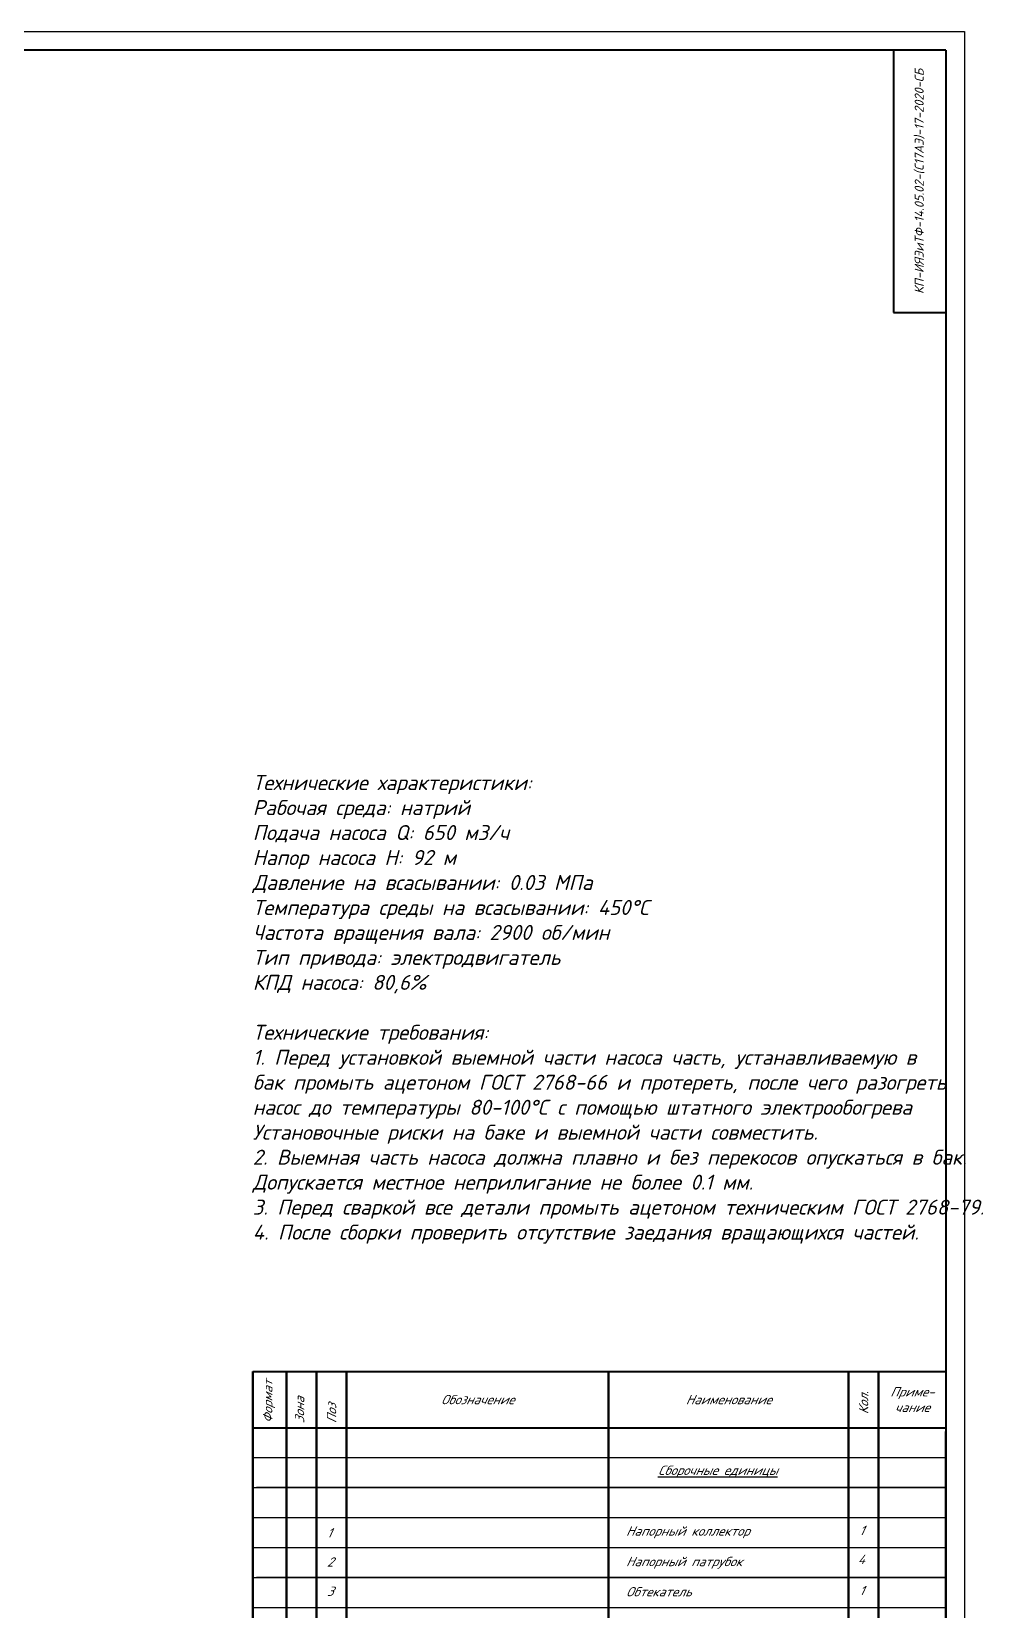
# Model space of a CAD drawing. Header units: millimetres. Extents: x 2879 to 23145, y -3142 to 6314.
# Drawn here: x 22891.3 to 23145.4, y -2723 to -2301.4 of the extents above; entities that cross this region are included whole.
import ezdxf

# ---------------------------------------------------------------- set-up
doc = ezdxf.new("R2010")
doc.units = ezdxf.units.MM
doc.layers.get('0').update_dxf_attribs({"lineweight": 40})
for name, color, linetype, lineweight in [('Размеры', 7, 'Continuous', 20), ('Тонкая', 7, 'Continuous', 25), ('штриховка', 7, 'Continuous', 20)]:
    doc.layers.add(name, color=color, linetype=linetype, lineweight=lineweight)
doc.styles.add('Frame', font='isocpeur.ttf', dxfattribs={"oblique": 25, "height": 2.5})
doc.styles.add('Размер', font='isocpeur.ttf', dxfattribs={"oblique": 15})
doc.styles.add('Размеры', font='isocpeur.ttf', dxfattribs={"oblique": 15})

msp = doc.modelspace()

# ---------------------------------------------------------------- linework, layer by layer
for p, q in [((23135.34, -2306.406), (22566.34, -2306.406)), ((23121.34, -2306.406), (23121.34, -2376.406)), ((23135.34, -2306.406), (23135.34, -3137.406)), ((23121.34, -2376.406), (23135.34, -2376.406)), ((22950.34, -2659.16), (23135.34, -2659.16)), ((22950.34, -2674.16), (23135.34, -2674.16))]:
    msp.add_line(p, q)
at = {"lineweight": 50}
for p, q in [((22950.34, -3082.16), (22950.34, -2659.16)), ((22959.34, -2659.16), (22959.34, -2850.16)), ((22967.34, -2850.16), (22967.34, -2659.16)), ((22975.34, -2850.16), (22975.34, -2659.16)), ((23045.34, -2659.16), (23045.34, -2850.16)), ((23109.34, -2850.16), (23109.34, -2659.16)), ((23117.34, -2659.16), (23117.34, -2850.16)), ((23135.34, -2675.16), (23135.34, -2866.16))]:
    msp.add_line(p, q, dxfattribs=at)
at = {"layer": 'Тонкая'}
for p, q in [((22546.34, -2301.406), (23140.34, -2301.406)), ((23140.34, -2301.406), (23140.34, -3142.406)), ((22950.34, -2682.16), (23135.34, -2682.16)), ((22951.34, -2682.16), (23135.34, -2682.16)), ((22950.34, -2690.16), (23135.34, -2690.16)), ((23135.34, -2690.16), (22951.34, -2690.16)), ((22950.34, -2698.16), (23135.34, -2698.16)), ((22951.34, -2698.16), (23135.34, -2698.16)), ((22950.34, -2706.16), (23135.34, -2706.16)), ((22951.34, -2706.16), (23135.34, -2706.16)), ((22950.34, -2714.16), (23135.34, -2714.16)), ((23135.34, -2714.16), (22951.34, -2714.16)), ((22950.34, -2722.16), (23135.34, -2722.16)), ((22951.34, -2722.16), (23135.34, -2722.16))]:
    msp.add_line(p, q, dxfattribs=at)
at = {"layer": 'штриховка'}
for p, q in [((22950.34, -2674.16), (22950.34, -2659.16)), ((22950.34, -2682.16), (22950.34, -2674.16))]:
    msp.add_line(p, q, dxfattribs=at)

# ---------------------------------------------------------------- texts
at = {"insert": (23128.34, -2341.406), "char_height": 2.4, "attachment_point": 5, "rotation": 90, "style": 'Размеры'}
msp.add_mtext_dynamic_manual_height_columns('КП-ИЯЭиТФ-14.05.02-(C17АЭ)-17-2020-СБ', width=70.14135, gutter_width=12.5, heights=[14.116], dxfattribs=at)
at = {"char_height": 2.5, "width": 16.8999, "attachment_point": 1, "rotation": 90, "style": 'Frame'}
for s, insert in [('Формат', (22953.103, -2672.994)), ('Зона', (22961.586, -2672.994)), ('Поз', (22970.137, -2672.994)), ('Кол.', (23112.137, -2670.619))]:
    msp.add_mtext(s, dxfattribs=dict(at, insert=insert))
at = {"char_height": 2.5, "style": 'Frame'}
for s, insert, width, attachment_point in [('Приме-\\Pчание', (23126.34, -2666.66), 18, 5), ('Обозначение', (23010.34, -2666.66), 70, 5), ('Наименование', (23077.34, -2666.66), 64, 5), ('1', (22970.099, -2700.976), 8, 1), ('Напорный коллектор', (23049.935, -2700.508), 64, 1), ('1', (23112.204, -2700.337), 8, 1), ('2', (22970.099, -2708.776), 8, 1), ('Напорный патрубок', (23049.935, -2708.647), 64, 1), ('4', (23111.796, -2708.059), 8, 1), ('3', (22970.099, -2716.582), 8, 1), ('Обтекатель', (23049.935, -2716.709), 64, 1), ('1', (23112.204, -2716.383), 8, 1)]:
    msp.add_mtext(s, dxfattribs=dict(at, insert=insert, width=width, attachment_point=attachment_point))
at = {"layer": 'Размеры', "insert": (22950.34, -2499.925), "char_height": 4, "width": 185, "attachment_point": 1, "style": 'Размер'}
msp.add_mtext('{\\C0;Технические характеристики:\\PРабочая среда: натрий\\PПодача насоса Q: 650 м3/ч\\PНапор насоса H: 92 м\\PДавление на всасывании: 0.03 МПа\\PТемпература среды на всасывании: 450%%DС\\PЧастота вращения вала: 2900 об/мин\\PТип привода: электродвигатель\\PКПД насоса: 80,6%\\P}\\PТехнические требования:\\P1. Перед установкой выемной части насоса часть, устанавливаемую в бак промыть ацетоном ГОСТ 2768-66 и протереть, после чего разогреть насос до температуры 80-100°С с помощью штатного электрообогрева\\PУстановочные риски на баке и выемной части совместить.\\P2. Выемная часть насоса должна плавно и без перекосов опускаться в бак.\\PДопускается местное неприлигание не более 0.1 мм.\\P3. Перед сваркой все детали промыть ацетоном техническим ГОСТ 2768-79.\\P4. После сборки проверить отсутствие заедания вращающихся частей.{\\fTahoma|b0|i0|c204|p32; }', dxfattribs=at)
at = {"layer": 'Тонкая', "insert": (23058.488, -2684.283), "char_height": 2.5, "width": 53.57806, "attachment_point": 1, "style": 'Frame'}
msp.add_mtext('{\\LСборочные единицы}', dxfattribs=at)

doc.saveas('drawing.dxf')
